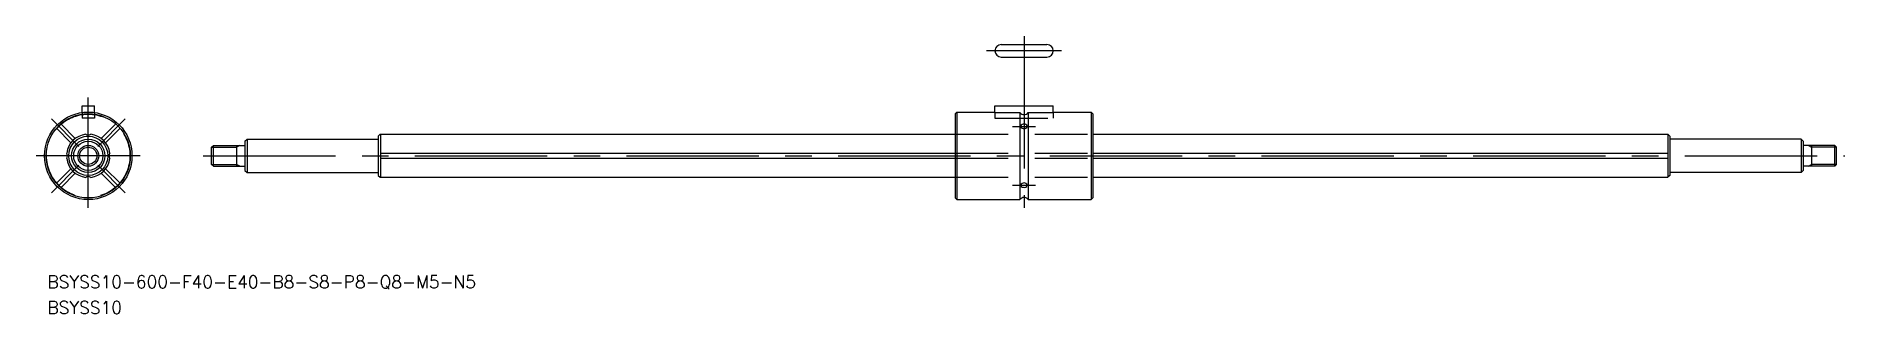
# Model space of a CAD drawing. Extents: x -12 to 422, y -38 to 29.
import ezdxf

# ---------------------------------------------------------------- set-up
doc = ezdxf.new("R2010")
doc.units = 0
doc.linetypes.add('CENTER', pattern=[50.8, 31.75, -6.35, 6.35, -6.35])
doc.linetypes.add('DASHED', pattern=[19.05, 12.7, -6.35])
doc.layers.get('0').update_dxf_attribs({"linetype": 'CONTINUOUS'})
doc.layers.add('CENTER', color=1, linetype='CENTER')
doc.styles.get("Standard").update_dxf_attribs({"font": 'txt.shx', "height": 3, "bigfont": 'bigfont.shx'})

# ---------------------------------------------------------------- blocks, each defined once
blk = doc.blocks.new('*U3')
at = {"color": 7, "linetype": 'CONTINUOUS'}
blk.add_text('BSYSS10-600-F40-E40-B8-S8-P8-Q8-M5-N5', height=3, dxfattribs=at).set_placement((-9.79, -31.74))
blk = doc.blocks.new('*U4')
at = {"color": 7, "linetype": 'CONTINUOUS'}
blk.add_text('BSYSS10', height=3, dxfattribs=at).set_placement((-9.79, -37.9))

msp = doc.modelspace()

# ---------------------------------------------------------------- linework, layer by layer
at = {"color": 7, "linetype": 'CONTINUOUS'}
for p, q in [((219.11, 26.7), (230.11, 26.7)), ((219.11, 23.7), (230.11, 23.7)), ((-1.5, 12), (1.5, 12)), ((-1.5, 10.39), (-1.5, 12)), ((1.5, 10.39), (1.5, 12)), ((208.51, 10.5), (208.11, 10.1)), ((208.11, 10.1), (208.11, -10.1)), ((208.51, 10.5), (217.61, 10.5)), ((208.51, 10.5), (208.51, -10.5)), ((217.61, 12), (231.61, 12)), ((217.61, 10.39), (217.61, 12)), ((217.61, 10.39), (223.61, 10.39)), ((223.61, 10.39), (223.61, -10.5)), ((225.61, 10.39), (225.61, -10.5)), ((225.61, 10.39), (231.61, 10.39)), ((231.61, 10.39), (231.61, 12)), ((231.61, 10.5), (240.71, 10.5)), ((240.71, 10.5), (241.11, 10.1)), ((240.71, 10.5), (240.71, -10.5)), ((241.11, 10.1), (241.11, -10.1)), ((69.61, 4.7), (70.08, 5.16)), ((69.61, 4.7), (69.61, -4.7)), ((70.08, 5.16), (208.11, 5.16)), ((70.11, 5.16), (70.11, -5.16)), ((241.11, 5.16), (379.15, 5.16)), ((379.11, 5.16), (379.11, -5.16)), ((379.61, 4.7), (379.15, 5.16)), ((379.61, 4.7), (379.61, -4.7)), ((29.61, 2.07), (30.05, 2.5)), ((29.61, -2.07), (29.61, 2.07)), ((30.05, -2.5), (30.05, 2.5)), ((30.05, 2.5), (37.61, 2.5)), ((35.61, 2.5), (35.61, -2.5)), ((37.61, 3.5), (38.11, 4)), ((37.61, 3.5), (37.61, -3.5)), ((38.11, 4), (69.61, 4)), ((38.11, 4), (38.11, -4)), ((70.11, 0.6), (208.11, 0.6)), ((241.11, 0.6), (379.11, 0.6)), ((411.11, 4), (379.61, 4)), ((411.61, 3.5), (411.11, 4)), ((411.11, 4), (411.11, -4)), ((411.61, 3.5), (411.61, -3.5)), ((419.18, 2.5), (411.61, 2.5)), ((413.61, 2.5), (413.61, -2.5)), ((419.18, -2.5), (419.18, 2.5)), ((419.61, 2.07), (419.18, 2.5)), ((419.61, -2.07), (419.61, 2.07)), ((30.05, -2.5), (29.61, -2.07)), ((30.05, -2.5), (37.61, -2.5)), ((37.61, -3.5), (38.11, -4)), ((38.11, -4), (69.61, -4)), ((70.11, -0.6), (208.11, -0.6)), ((241.11, -0.6), (379.11, -0.6)), ((411.11, -4), (379.61, -4)), ((411.61, -3.5), (411.11, -4)), ((419.18, -2.5), (411.61, -2.5)), ((419.18, -2.5), (419.61, -2.07)), ((69.61, -4.7), (70.08, -5.16)), ((70.08, -5.16), (208.11, -5.16)), ((241.11, -5.16), (379.15, -5.16)), ((379.61, -4.7), (379.15, -5.16)), ((208.11, -10.1), (208.51, -10.5)), ((208.51, -10.5), (223.61, -10.5)), ((225.61, -10.5), (240.71, -10.5)), ((240.71, -10.5), (241.11, -10.1))]:
    msp.add_line(p, q, dxfattribs=at)
at = {"color": 3, "linetype": 'DASHED'}
for p, q in [((-1.5, 10.39), (-1.5, 9)), ((1.5, 9), (-1.5, 9)), ((1.5, 10.39), (1.5, 9)), ((217.61, 10.39), (217.61, 9)), ((217.61, 9), (231.61, 9)), ((231.61, 10.39), (231.61, 9)), ((-7.58, 6.52), (-4.17, 3.11)), ((-6.52, 7.58), (-3.11, 4.17)), ((3.11, 4.17), (6.52, 7.58)), ((4.17, 3.11), (7.58, 6.52)), ((208.11, 5.16), (241.11, 5.16)), ((208.11, 0.6), (241.11, 0.6)), ((-4.17, -3.11), (-7.58, -6.52)), ((-3.11, -4.17), (-6.52, -7.58)), ((3.11, -4.17), (6.52, -7.58)), ((4.17, -3.11), (7.58, -6.52)), ((208.11, -0.6), (241.11, -0.6)), ((208.11, -5.16), (241.11, -5.16))]:
    msp.add_line(p, q, dxfattribs=at)
at = {"color": 3, "linetype": 'CONTINUOUS'}
for p, q in [((29.61, 2.07), (35.61, 2.07)), ((36.36, 2.5), (35.61, 2.07)), ((412.86, 2.5), (413.61, 2.07)), ((419.61, 2.07), (413.61, 2.07)), ((29.61, -2.07), (35.61, -2.07)), ((36.36, -2.5), (35.61, -2.07)), ((412.86, -2.5), (413.61, -2.07)), ((419.61, -2.07), (413.61, -2.07))]:
    msp.add_line(p, q, dxfattribs=at)
at = {"color": 7, "linetype": 'CONTINUOUS'}
for radius in [10.5, 10.1, 4.7, 4, 3.5, 2.5]:
    msp.add_circle((0, 0), radius, dxfattribs=at)
at = {"color": 3, "linetype": 'DASHED'}
msp.add_circle((0, 0), 10, dxfattribs=at)
at = {"color": 3, "linetype": 'CONTINUOUS'}
msp.add_circle((0, 0), 2.07, dxfattribs=at)
at = {"color": 7, "linetype": 'CONTINUOUS'}
for centre, radius, start, end in [((219.11, 25.2), 1.5, 90, 270), ((230.11, 25.2), 1.5, 270, 90), ((224.61, 11.13), 1.24, 216.3718, 323.6282), ((0, 0), 5.2, 96.6721, 173.3279), ((0, 6.19), 1.19, 239.4886, 300.5114), ((0, 0), 5.2, 6.6721, 83.3279), ((224.35, 7.05), 0.49, 114.1221, 177.0855), ((224.44, 7.12), 0.583, 184.7321, 240.9328), ((224.61, 6.33), 1.25, 68.3073, 111.6927), ((224.61, 7.72), 1.2, 247.8117, 292.1883), ((224.87, 7.05), 0.49, 2.9145, 65.8779), ((224.78, 7.12), 0.583, 299.0672, 355.2679), ((-6.19, 0), 1.19, 329.4886, 30.5114), ((6.19, 0), 1.19, 149.4886, 210.5114), ((0, 0), 5.2, 186.6721, 263.3279), ((0, 0), 5.2, 276.6721, 353.3279), ((0, -6.19), 1.19, 59.4886, 120.5114), ((224.44, -7.12), 0.583, 119.0672, 175.2679), ((224.35, -7.05), 0.49, 182.9145, 245.8779), ((224.61, -6.33), 1.25, 248.3073, 291.6927), ((224.61, -7.72), 1.2, 67.8117, 112.1883), ((224.78, -7.12), 0.583, 4.7321, 60.9328), ((224.87, -7.05), 0.49, 294.1221, 357.0855), ((224.61, -11.25), 1.25, 36.8699, 143.1301)]:
    msp.add_arc(centre, radius, start, end, dxfattribs=at)
at = {"layer": 'CENTER', "color": 1, "linetype": 'CENTER'}
for p, q in [((224.61, 28.7), (224.61, -12.5)), ((233.61, 25.2), (215.61, 25.2)), ((0, -12.5), (0, 14)), ((-8.84, 8.84), (-2.26, 2.26)), ((2.26, 2.26), (8.84, 8.84)), ((221.87, 7.07), (227.36, 7.07)), ((12.5, 0), (-12.5, 0)), ((27.61, 0), (421.61, 0)), ((-2.26, -2.26), (-8.84, -8.84)), ((2.26, -2.26), (8.84, -8.84)), ((221.87, -7.07), (227.36, -7.07))]:
    msp.add_line(p, q, dxfattribs=at)

# ---------------------------------------------------------------- block references
at = {"color": 7, "linetype": 'CONTINUOUS'}
for name in ['*U3', '*U4']:
    msp.add_blockref(name, (0, 0), dxfattribs=at)

doc.saveas('drawing.dxf')
